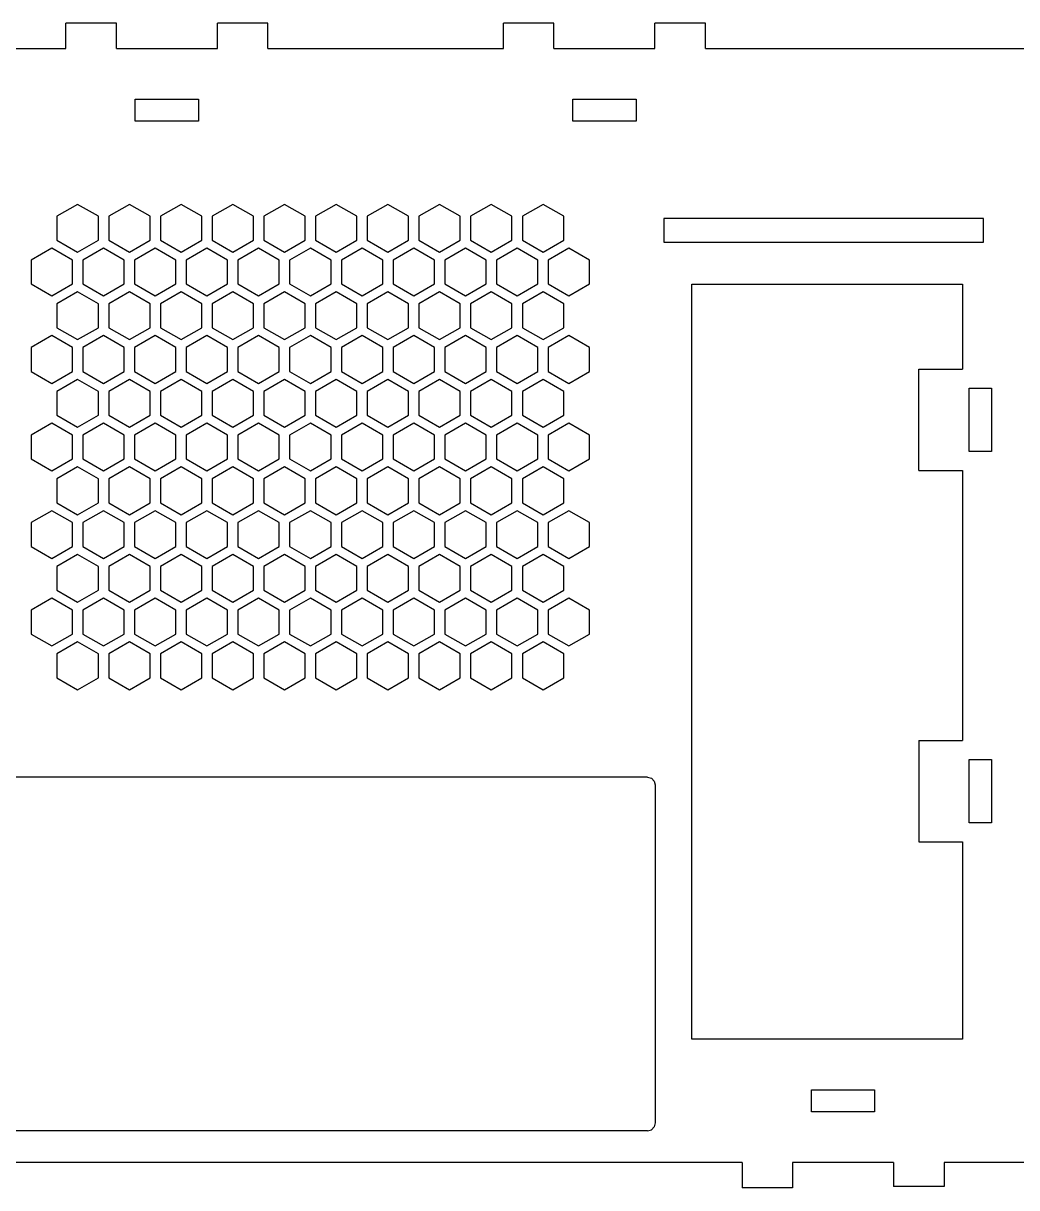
# Model space of a CAD drawing. Header units: inches. Extents: x 2 to 451, y 3 to 156.
# Drawn here: x 97 to 221.9, y 2.9 to 149.3 of the extents above; entities that cross this region are included whole.
import ezdxf

# ---------------------------------------------------------------- set-up
doc = ezdxf.new("R2010")
doc.units = ezdxf.units.IN
doc.header["$MEASUREMENT"] = 0

msp = doc.modelspace()

# ---------------------------------------------------------------- linework, layer by layer
for p, q in [((108.7, 149.27, 0), (102.35, 149.27, 0)), ((102.35, 146.1, 0), (102.35, 149.27, 0)), ((108.7, 146.1, 0), (108.7, 149.27, 0)), ((127.75, 149.27, 0), (121.4, 149.27, 0)), ((121.4, 146.1, 0), (121.4, 149.27, 0)), ((127.75, 146.1, 0), (127.75, 149.27, 0)), ((163.7, 149.27, 0), (157.35, 149.27, 0)), ((157.35, 146.1, 0), (157.35, 149.27, 0)), ((163.7, 146.1, 0), (163.7, 149.27, 0)), ((182.75, 149.27, 0), (176.4, 149.27, 0)), ((176.4, 146.1, 0), (176.4, 149.27, 0)), ((182.75, 146.1, 0), (182.75, 149.27, 0)), ((72.75, 146.1, 0), (102.35, 146.1, 0)), ((108.7, 146.1, 0), (121.4, 146.1, 0)), ((127.75, 146.1, 0), (157.35, 146.1, 0)), ((163.7, 146.1, 0), (176.4, 146.1, 0)), ((182.75, 146.1, 0), (225.05, 146.1, 0)), ((111.08, 139.75, 0), (119.02, 139.75, 0)), ((111.08, 136.97, 0), (111.08, 139.75, 0)), ((119.02, 139.75, 0), (119.02, 136.97, 0)), ((166.08, 139.75, 0), (174.02, 139.75, 0)), ((166.08, 136.97, 0), (166.08, 139.75, 0)), ((174.02, 139.75, 0), (174.02, 136.97, 0)), ((119.02, 136.97, 0), (111.08, 136.97, 0)), ((174.02, 136.97, 0), (166.08, 136.97, 0)), ((103.83, 126.51, 0), (101.23, 125.01, 0)), ((106.43, 125.01, 0), (103.83, 126.51, 0)), ((110.33, 126.51, 0), (107.73, 125.01, 0)), ((112.93, 125.01, 0), (110.33, 126.51, 0)), ((116.83, 126.51, 0), (114.23, 125.01, 0)), ((119.43, 125.01, 0), (116.83, 126.51, 0)), ((123.33, 126.51, 0), (120.73, 125.01, 0)), ((125.93, 125.01, 0), (123.33, 126.51, 0)), ((129.83, 126.51, 0), (127.23, 125.01, 0)), ((132.43, 125.01, 0), (129.83, 126.51, 0)), ((136.33, 126.51, 0), (133.73, 125.01, 0)), ((138.93, 125.01, 0), (136.33, 126.51, 0)), ((142.83, 126.51, 0), (140.23, 125.01, 0)), ((145.43, 125.01, 0), (142.83, 126.51, 0)), ((149.33, 126.51, 0), (146.73, 125.01, 0)), ((151.93, 125.01, 0), (149.33, 126.51, 0)), ((155.83, 126.51, 0), (153.23, 125.01, 0)), ((158.43, 125.01, 0), (155.83, 126.51, 0)), ((162.33, 126.51, 0), (159.73, 125.01, 0)), ((164.93, 125.01, 0), (162.33, 126.51, 0)), ((101.23, 125.01, 0), (101.23, 122.01, 0)), ((106.43, 122.01, 0), (106.43, 125.01, 0)), ((107.73, 125.01, 0), (107.73, 122.01, 0)), ((112.93, 122.01, 0), (112.93, 125.01, 0)), ((114.23, 125.01, 0), (114.23, 122.01, 0)), ((119.43, 122.01, 0), (119.43, 125.01, 0)), ((120.73, 125.01, 0), (120.73, 122.01, 0)), ((125.93, 122.01, 0), (125.93, 125.01, 0)), ((127.23, 125.01, 0), (127.23, 122.01, 0)), ((132.43, 122.01, 0), (132.43, 125.01, 0)), ((133.73, 125.01, 0), (133.73, 122.01, 0)), ((138.93, 122.01, 0), (138.93, 125.01, 0)), ((140.23, 125.01, 0), (140.23, 122.01, 0)), ((145.43, 122.01, 0), (145.43, 125.01, 0)), ((146.73, 125.01, 0), (146.73, 122.01, 0)), ((151.93, 122.01, 0), (151.93, 125.01, 0)), ((153.23, 125.01, 0), (153.23, 122.01, 0)), ((158.43, 122.01, 0), (158.43, 125.01, 0)), ((159.73, 125.01, 0), (159.73, 122.01, 0)), ((164.93, 122.01, 0), (164.93, 125.01, 0)), ((217.72, 124.75, 0), (177.51, 124.75, 0)), ((177.51, 124.75, 0), (177.51, 121.75, 0)), ((217.72, 121.75, 0), (217.72, 124.75, 0)), ((101.23, 122.01, 0), (103.83, 120.51, 0)), ((103.83, 120.51, 0), (106.43, 122.01, 0)), ((107.73, 122.01, 0), (110.33, 120.51, 0)), ((110.33, 120.51, 0), (112.93, 122.01, 0)), ((114.23, 122.01, 0), (116.83, 120.51, 0)), ((116.83, 120.51, 0), (119.43, 122.01, 0)), ((120.73, 122.01, 0), (123.33, 120.51, 0)), ((123.33, 120.51, 0), (125.93, 122.01, 0)), ((127.23, 122.01, 0), (129.83, 120.51, 0)), ((129.83, 120.51, 0), (132.43, 122.01, 0)), ((133.73, 122.01, 0), (136.33, 120.51, 0)), ((136.33, 120.51, 0), (138.93, 122.01, 0)), ((140.23, 122.01, 0), (142.83, 120.51, 0)), ((142.83, 120.51, 0), (145.43, 122.01, 0)), ((146.73, 122.01, 0), (149.33, 120.51, 0)), ((149.33, 120.51, 0), (151.93, 122.01, 0)), ((153.23, 122.01, 0), (155.83, 120.51, 0)), ((155.83, 120.51, 0), (158.43, 122.01, 0)), ((159.73, 122.01, 0), (162.33, 120.51, 0)), ((162.33, 120.51, 0), (164.93, 122.01, 0)), ((177.51, 121.75, 0), (217.72, 121.75, 0)), ((100.58, 121.01, 0), (97.98, 119.51, 0)), ((103.18, 119.51, 0), (100.58, 121.01, 0)), ((107.08, 121.01, 0), (104.48, 119.51, 0)), ((109.68, 119.51, 0), (107.08, 121.01, 0)), ((113.58, 121.01, 0), (110.98, 119.51, 0)), ((116.18, 119.51, 0), (113.58, 121.01, 0)), ((120.08, 121.01, 0), (117.48, 119.51, 0)), ((122.68, 119.51, 0), (120.08, 121.01, 0)), ((126.58, 121.01, 0), (123.98, 119.51, 0)), ((129.18, 119.51, 0), (126.58, 121.01, 0)), ((133.08, 121.01, 0), (130.48, 119.51, 0)), ((135.68, 119.51, 0), (133.08, 121.01, 0)), ((139.58, 121.01, 0), (136.98, 119.51, 0)), ((142.18, 119.51, 0), (139.58, 121.01, 0)), ((146.08, 121.01, 0), (143.48, 119.51, 0)), ((148.68, 119.51, 0), (146.08, 121.01, 0)), ((152.58, 121.01, 0), (149.98, 119.51, 0)), ((155.18, 119.51, 0), (152.58, 121.01, 0)), ((159.08, 121.01, 0), (156.48, 119.51, 0)), ((161.68, 119.51, 0), (159.08, 121.01, 0)), ((165.58, 121.01, 0), (162.98, 119.51, 0)), ((168.18, 119.51, 0), (165.58, 121.01, 0)), ((97.98, 119.51, 0), (97.98, 116.51, 0)), ((103.18, 116.51, 0), (103.18, 119.51, 0)), ((104.48, 119.51, 0), (104.48, 116.51, 0)), ((109.68, 116.51, 0), (109.68, 119.51, 0)), ((110.98, 119.51, 0), (110.98, 116.51, 0)), ((116.18, 116.51, 0), (116.18, 119.51, 0)), ((117.48, 119.51, 0), (117.48, 116.51, 0)), ((122.68, 116.51, 0), (122.68, 119.51, 0)), ((123.98, 119.51, 0), (123.98, 116.51, 0)), ((129.18, 116.51, 0), (129.18, 119.51, 0)), ((130.48, 119.51, 0), (130.48, 116.51, 0)), ((135.68, 116.51, 0), (135.68, 119.51, 0)), ((136.98, 119.51, 0), (136.98, 116.51, 0)), ((142.18, 116.51, 0), (142.18, 119.51, 0)), ((143.48, 119.51, 0), (143.48, 116.51, 0)), ((148.68, 116.51, 0), (148.68, 119.51, 0)), ((149.98, 119.51, 0), (149.98, 116.51, 0)), ((155.18, 116.51, 0), (155.18, 119.51, 0)), ((156.48, 119.51, 0), (156.48, 116.51, 0)), ((161.68, 116.51, 0), (161.68, 119.51, 0)), ((162.98, 119.51, 0), (162.98, 116.51, 0)), ((168.18, 116.51, 0), (168.18, 119.51, 0)), ((97.98, 116.51, 0), (100.58, 115.01, 0)), ((100.58, 115.01, 0), (103.18, 116.51, 0)), ((104.48, 116.51, 0), (107.08, 115.01, 0)), ((107.08, 115.01, 0), (109.68, 116.51, 0)), ((110.98, 116.51, 0), (113.58, 115.01, 0)), ((113.58, 115.01, 0), (116.18, 116.51, 0)), ((117.48, 116.51, 0), (120.08, 115.01, 0)), ((120.08, 115.01, 0), (122.68, 116.51, 0)), ((123.98, 116.51, 0), (126.58, 115.01, 0)), ((126.58, 115.01, 0), (129.18, 116.51, 0)), ((130.48, 116.51, 0), (133.08, 115.01, 0)), ((133.08, 115.01, 0), (135.68, 116.51, 0)), ((136.98, 116.51, 0), (139.58, 115.01, 0)), ((139.58, 115.01, 0), (142.18, 116.51, 0)), ((143.48, 116.51, 0), (146.08, 115.01, 0)), ((146.08, 115.01, 0), (148.68, 116.51, 0)), ((149.98, 116.51, 0), (152.58, 115.01, 0)), ((152.58, 115.01, 0), (155.18, 116.51, 0)), ((156.48, 116.51, 0), (159.08, 115.01, 0)), ((159.08, 115.01, 0), (161.68, 116.51, 0)), ((162.98, 116.51, 0), (165.58, 115.01, 0)), ((165.58, 115.01, 0), (168.18, 116.51, 0)), ((181.05, 21.61, 0), (181.05, 116.49, 0)), ((181.05, 116.49, 0), (215.05, 116.49, 0)), ((215.05, 116.49, 0), (215.05, 105.78, 0)), ((103.83, 115.51, 0), (101.23, 114.01, 0)), ((106.43, 114.01, 0), (103.83, 115.51, 0)), ((110.33, 115.51, 0), (107.73, 114.01, 0)), ((112.93, 114.01, 0), (110.33, 115.51, 0)), ((116.83, 115.51, 0), (114.23, 114.01, 0)), ((119.43, 114.01, 0), (116.83, 115.51, 0)), ((123.33, 115.51, 0), (120.73, 114.01, 0)), ((125.93, 114.01, 0), (123.33, 115.51, 0)), ((129.83, 115.51, 0), (127.23, 114.01, 0)), ((132.43, 114.01, 0), (129.83, 115.51, 0)), ((136.33, 115.51, 0), (133.73, 114.01, 0)), ((138.93, 114.01, 0), (136.33, 115.51, 0)), ((142.83, 115.51, 0), (140.23, 114.01, 0)), ((145.43, 114.01, 0), (142.83, 115.51, 0)), ((149.33, 115.51, 0), (146.73, 114.01, 0)), ((151.93, 114.01, 0), (149.33, 115.51, 0)), ((155.83, 115.51, 0), (153.23, 114.01, 0)), ((158.43, 114.01, 0), (155.83, 115.51, 0)), ((162.33, 115.51, 0), (159.73, 114.01, 0)), ((164.93, 114.01, 0), (162.33, 115.51, 0)), ((101.23, 114.01, 0), (101.23, 111.01, 0)), ((106.43, 111.01, 0), (106.43, 114.01, 0)), ((107.73, 114.01, 0), (107.73, 111.01, 0)), ((112.93, 111.01, 0), (112.93, 114.01, 0)), ((114.23, 114.01, 0), (114.23, 111.01, 0)), ((119.43, 111.01, 0), (119.43, 114.01, 0)), ((120.73, 114.01, 0), (120.73, 111.01, 0)), ((125.93, 111.01, 0), (125.93, 114.01, 0)), ((127.23, 114.01, 0), (127.23, 111.01, 0)), ((132.43, 111.01, 0), (132.43, 114.01, 0)), ((133.73, 114.01, 0), (133.73, 111.01, 0)), ((138.93, 111.01, 0), (138.93, 114.01, 0)), ((140.23, 114.01, 0), (140.23, 111.01, 0)), ((145.43, 111.01, 0), (145.43, 114.01, 0)), ((146.73, 114.01, 0), (146.73, 111.01, 0)), ((151.93, 111.01, 0), (151.93, 114.01, 0)), ((153.23, 114.01, 0), (153.23, 111.01, 0)), ((158.43, 111.01, 0), (158.43, 114.01, 0)), ((159.73, 114.01, 0), (159.73, 111.01, 0)), ((164.93, 111.01, 0), (164.93, 114.01, 0)), ((100.58, 110.01, 0), (97.98, 108.51, 0)), ((103.18, 108.51, 0), (100.58, 110.01, 0)), ((101.23, 111.01, 0), (103.83, 109.51, 0)), ((103.83, 109.51, 0), (106.43, 111.01, 0)), ((107.08, 110.01, 0), (104.48, 108.51, 0)), ((109.68, 108.51, 0), (107.08, 110.01, 0)), ((107.73, 111.01, 0), (110.33, 109.51, 0)), ((110.33, 109.51, 0), (112.93, 111.01, 0)), ((113.58, 110.01, 0), (110.98, 108.51, 0)), ((116.18, 108.51, 0), (113.58, 110.01, 0)), ((114.23, 111.01, 0), (116.83, 109.51, 0)), ((116.83, 109.51, 0), (119.43, 111.01, 0)), ((120.08, 110.01, 0), (117.48, 108.51, 0)), ((122.68, 108.51, 0), (120.08, 110.01, 0)), ((120.73, 111.01, 0), (123.33, 109.51, 0)), ((123.33, 109.51, 0), (125.93, 111.01, 0)), ((126.58, 110.01, 0), (123.98, 108.51, 0)), ((129.18, 108.51, 0), (126.58, 110.01, 0)), ((127.23, 111.01, 0), (129.83, 109.51, 0)), ((129.83, 109.51, 0), (132.43, 111.01, 0)), ((133.08, 110.01, 0), (130.48, 108.51, 0)), ((135.68, 108.51, 0), (133.08, 110.01, 0)), ((133.73, 111.01, 0), (136.33, 109.51, 0)), ((136.33, 109.51, 0), (138.93, 111.01, 0)), ((139.58, 110.01, 0), (136.98, 108.51, 0)), ((142.18, 108.51, 0), (139.58, 110.01, 0)), ((140.23, 111.01, 0), (142.83, 109.51, 0)), ((142.83, 109.51, 0), (145.43, 111.01, 0)), ((146.08, 110.01, 0), (143.48, 108.51, 0)), ((148.68, 108.51, 0), (146.08, 110.01, 0)), ((146.73, 111.01, 0), (149.33, 109.51, 0)), ((149.33, 109.51, 0), (151.93, 111.01, 0)), ((152.58, 110.01, 0), (149.98, 108.51, 0)), ((155.18, 108.51, 0), (152.58, 110.01, 0)), ((153.23, 111.01, 0), (155.83, 109.51, 0)), ((155.83, 109.51, 0), (158.43, 111.01, 0)), ((159.08, 110.01, 0), (156.48, 108.51, 0)), ((161.68, 108.51, 0), (159.08, 110.01, 0)), ((159.73, 111.01, 0), (162.33, 109.51, 0)), ((162.33, 109.51, 0), (164.93, 111.01, 0)), ((165.58, 110.01, 0), (162.98, 108.51, 0)), ((168.18, 108.51, 0), (165.58, 110.01, 0)), ((97.98, 108.51, 0), (97.98, 105.51, 0)), ((103.18, 105.51, 0), (103.18, 108.51, 0)), ((104.48, 108.51, 0), (104.48, 105.51, 0)), ((109.68, 105.51, 0), (109.68, 108.51, 0)), ((110.98, 108.51, 0), (110.98, 105.51, 0)), ((116.18, 105.51, 0), (116.18, 108.51, 0)), ((117.48, 108.51, 0), (117.48, 105.51, 0)), ((122.68, 105.51, 0), (122.68, 108.51, 0)), ((123.98, 108.51, 0), (123.98, 105.51, 0)), ((129.18, 105.51, 0), (129.18, 108.51, 0)), ((130.48, 108.51, 0), (130.48, 105.51, 0)), ((135.68, 105.51, 0), (135.68, 108.51, 0)), ((136.98, 108.51, 0), (136.98, 105.51, 0)), ((142.18, 105.51, 0), (142.18, 108.51, 0)), ((143.48, 108.51, 0), (143.48, 105.51, 0)), ((148.68, 105.51, 0), (148.68, 108.51, 0)), ((149.98, 108.51, 0), (149.98, 105.51, 0)), ((155.18, 105.51, 0), (155.18, 108.51, 0)), ((156.48, 108.51, 0), (156.48, 105.51, 0)), ((161.68, 105.51, 0), (161.68, 108.51, 0)), ((162.98, 108.51, 0), (162.98, 105.51, 0)), ((168.18, 105.51, 0), (168.18, 108.51, 0)), ((97.98, 105.51, 0), (100.58, 104.01, 0)), ((100.58, 104.01, 0), (103.18, 105.51, 0)), ((104.48, 105.51, 0), (107.08, 104.01, 0)), ((107.08, 104.01, 0), (109.68, 105.51, 0)), ((110.98, 105.51, 0), (113.58, 104.01, 0)), ((113.58, 104.01, 0), (116.18, 105.51, 0)), ((117.48, 105.51, 0), (120.08, 104.01, 0)), ((120.08, 104.01, 0), (122.68, 105.51, 0)), ((123.98, 105.51, 0), (126.58, 104.01, 0)), ((126.58, 104.01, 0), (129.18, 105.51, 0)), ((130.48, 105.51, 0), (133.08, 104.01, 0)), ((133.08, 104.01, 0), (135.68, 105.51, 0)), ((136.98, 105.51, 0), (139.58, 104.01, 0)), ((139.58, 104.01, 0), (142.18, 105.51, 0)), ((143.48, 105.51, 0), (146.08, 104.01, 0)), ((146.08, 104.01, 0), (148.68, 105.51, 0)), ((149.98, 105.51, 0), (152.58, 104.01, 0)), ((152.58, 104.01, 0), (155.18, 105.51, 0)), ((156.48, 105.51, 0), (159.08, 104.01, 0)), ((159.08, 104.01, 0), (161.68, 105.51, 0)), ((162.98, 105.51, 0), (165.58, 104.01, 0)), ((165.58, 104.01, 0), (168.18, 105.51, 0)), ((209.57, 105.78, 0), (215.05, 105.78, 0)), ((209.57, 93.08, 0), (209.57, 105.78, 0)), ((103.83, 104.51, 0), (101.23, 103.01, 0)), ((106.43, 103.01, 0), (103.83, 104.51, 0)), ((110.33, 104.51, 0), (107.73, 103.01, 0)), ((112.93, 103.01, 0), (110.33, 104.51, 0)), ((116.83, 104.51, 0), (114.23, 103.01, 0)), ((119.43, 103.01, 0), (116.83, 104.51, 0)), ((123.33, 104.51, 0), (120.73, 103.01, 0)), ((125.93, 103.01, 0), (123.33, 104.51, 0)), ((129.83, 104.51, 0), (127.23, 103.01, 0)), ((132.43, 103.01, 0), (129.83, 104.51, 0)), ((136.33, 104.51, 0), (133.73, 103.01, 0)), ((138.93, 103.01, 0), (136.33, 104.51, 0)), ((142.83, 104.51, 0), (140.23, 103.01, 0)), ((145.43, 103.01, 0), (142.83, 104.51, 0)), ((149.33, 104.51, 0), (146.73, 103.01, 0)), ((151.93, 103.01, 0), (149.33, 104.51, 0)), ((155.83, 104.51, 0), (153.23, 103.01, 0)), ((158.43, 103.01, 0), (155.83, 104.51, 0)), ((162.33, 104.51, 0), (159.73, 103.01, 0)), ((164.93, 103.01, 0), (162.33, 104.51, 0)), ((101.23, 103.01, 0), (101.23, 100.01, 0)), ((106.43, 100.01, 0), (106.43, 103.01, 0)), ((107.73, 103.01, 0), (107.73, 100.01, 0)), ((112.93, 100.01, 0), (112.93, 103.01, 0)), ((114.23, 103.01, 0), (114.23, 100.01, 0)), ((119.43, 100.01, 0), (119.43, 103.01, 0)), ((120.73, 103.01, 0), (120.73, 100.01, 0)), ((125.93, 100.01, 0), (125.93, 103.01, 0)), ((127.23, 103.01, 0), (127.23, 100.01, 0)), ((132.43, 100.01, 0), (132.43, 103.01, 0)), ((133.73, 103.01, 0), (133.73, 100.01, 0)), ((138.93, 100.01, 0), (138.93, 103.01, 0)), ((140.23, 103.01, 0), (140.23, 100.01, 0)), ((145.43, 100.01, 0), (145.43, 103.01, 0)), ((146.73, 103.01, 0), (146.73, 100.01, 0)), ((151.93, 100.01, 0), (151.93, 103.01, 0)), ((153.23, 103.01, 0), (153.23, 100.01, 0)), ((158.43, 100.01, 0), (158.43, 103.01, 0)), ((159.73, 103.01, 0), (159.73, 100.01, 0)), ((164.93, 100.01, 0), (164.93, 103.01, 0)), ((215.92, 95.46, 0), (215.92, 103.4, 0)), ((215.92, 103.4, 0), (218.7, 103.4, 0)), ((218.7, 103.4, 0), (218.7, 95.46, 0)), ((101.23, 100.01, 0), (103.83, 98.51, 0)), ((103.83, 98.51, 0), (106.43, 100.01, 0)), ((107.73, 100.01, 0), (110.33, 98.51, 0)), ((110.33, 98.51, 0), (112.93, 100.01, 0)), ((114.23, 100.01, 0), (116.83, 98.51, 0)), ((116.83, 98.51, 0), (119.43, 100.01, 0)), ((120.73, 100.01, 0), (123.33, 98.51, 0)), ((123.33, 98.51, 0), (125.93, 100.01, 0)), ((127.23, 100.01, 0), (129.83, 98.51, 0)), ((129.83, 98.51, 0), (132.43, 100.01, 0)), ((133.73, 100.01, 0), (136.33, 98.51, 0)), ((136.33, 98.51, 0), (138.93, 100.01, 0)), ((140.23, 100.01, 0), (142.83, 98.51, 0)), ((142.83, 98.51, 0), (145.43, 100.01, 0)), ((146.73, 100.01, 0), (149.33, 98.51, 0)), ((149.33, 98.51, 0), (151.93, 100.01, 0)), ((153.23, 100.01, 0), (155.83, 98.51, 0)), ((155.83, 98.51, 0), (158.43, 100.01, 0)), ((159.73, 100.01, 0), (162.33, 98.51, 0)), ((162.33, 98.51, 0), (164.93, 100.01, 0)), ((100.58, 99.01, 0), (97.98, 97.51, 0)), ((103.18, 97.51, 0), (100.58, 99.01, 0)), ((107.08, 99.01, 0), (104.48, 97.51, 0)), ((109.68, 97.51, 0), (107.08, 99.01, 0)), ((113.58, 99.01, 0), (110.98, 97.51, 0)), ((116.18, 97.51, 0), (113.58, 99.01, 0)), ((120.08, 99.01, 0), (117.48, 97.51, 0)), ((122.68, 97.51, 0), (120.08, 99.01, 0)), ((126.58, 99.01, 0), (123.98, 97.51, 0)), ((129.18, 97.51, 0), (126.58, 99.01, 0)), ((133.08, 99.01, 0), (130.48, 97.51, 0)), ((135.68, 97.51, 0), (133.08, 99.01, 0)), ((139.58, 99.01, 0), (136.98, 97.51, 0)), ((142.18, 97.51, 0), (139.58, 99.01, 0)), ((146.08, 99.01, 0), (143.48, 97.51, 0)), ((148.68, 97.51, 0), (146.08, 99.01, 0)), ((152.58, 99.01, 0), (149.98, 97.51, 0)), ((155.18, 97.51, 0), (152.58, 99.01, 0)), ((159.08, 99.01, 0), (156.48, 97.51, 0)), ((161.68, 97.51, 0), (159.08, 99.01, 0)), ((165.58, 99.01, 0), (162.98, 97.51, 0)), ((168.18, 97.51, 0), (165.58, 99.01, 0)), ((97.98, 97.51, 0), (97.98, 94.51, 0)), ((103.18, 94.51, 0), (103.18, 97.51, 0)), ((104.48, 97.51, 0), (104.48, 94.51, 0)), ((109.68, 94.51, 0), (109.68, 97.51, 0)), ((110.98, 97.51, 0), (110.98, 94.51, 0)), ((116.18, 94.51, 0), (116.18, 97.51, 0)), ((117.48, 97.51, 0), (117.48, 94.51, 0)), ((122.68, 94.51, 0), (122.68, 97.51, 0)), ((123.98, 97.51, 0), (123.98, 94.51, 0)), ((129.18, 94.51, 0), (129.18, 97.51, 0)), ((130.48, 97.51, 0), (130.48, 94.51, 0)), ((135.68, 94.51, 0), (135.68, 97.51, 0)), ((136.98, 97.51, 0), (136.98, 94.51, 0)), ((142.18, 94.51, 0), (142.18, 97.51, 0)), ((143.48, 97.51, 0), (143.48, 94.51, 0)), ((148.68, 94.51, 0), (148.68, 97.51, 0)), ((149.98, 97.51, 0), (149.98, 94.51, 0)), ((155.18, 94.51, 0), (155.18, 97.51, 0)), ((156.48, 97.51, 0), (156.48, 94.51, 0)), ((161.68, 94.51, 0), (161.68, 97.51, 0)), ((162.98, 97.51, 0), (162.98, 94.51, 0)), ((168.18, 94.51, 0), (168.18, 97.51, 0)), ((218.7, 95.46, 0), (215.92, 95.46, 0)), ((97.98, 94.51, 0), (100.58, 93.01, 0)), ((100.58, 93.01, 0), (103.18, 94.51, 0)), ((104.48, 94.51, 0), (107.08, 93.01, 0)), ((107.08, 93.01, 0), (109.68, 94.51, 0)), ((110.98, 94.51, 0), (113.58, 93.01, 0)), ((113.58, 93.01, 0), (116.18, 94.51, 0)), ((117.48, 94.51, 0), (120.08, 93.01, 0)), ((120.08, 93.01, 0), (122.68, 94.51, 0)), ((123.98, 94.51, 0), (126.58, 93.01, 0)), ((126.58, 93.01, 0), (129.18, 94.51, 0)), ((130.48, 94.51, 0), (133.08, 93.01, 0)), ((133.08, 93.01, 0), (135.68, 94.51, 0)), ((136.98, 94.51, 0), (139.58, 93.01, 0)), ((139.58, 93.01, 0), (142.18, 94.51, 0)), ((143.48, 94.51, 0), (146.08, 93.01, 0)), ((146.08, 93.01, 0), (148.68, 94.51, 0)), ((149.98, 94.51, 0), (152.58, 93.01, 0)), ((152.58, 93.01, 0), (155.18, 94.51, 0)), ((156.48, 94.51, 0), (159.08, 93.01, 0)), ((159.08, 93.01, 0), (161.68, 94.51, 0)), ((162.98, 94.51, 0), (165.58, 93.01, 0)), ((165.58, 93.01, 0), (168.18, 94.51, 0)), ((103.83, 93.51, 0), (101.23, 92.01, 0)), ((106.43, 92.01, 0), (103.83, 93.51, 0)), ((110.33, 93.51, 0), (107.73, 92.01, 0)), ((112.93, 92.01, 0), (110.33, 93.51, 0)), ((116.83, 93.51, 0), (114.23, 92.01, 0)), ((119.43, 92.01, 0), (116.83, 93.51, 0)), ((123.33, 93.51, 0), (120.73, 92.01, 0)), ((125.93, 92.01, 0), (123.33, 93.51, 0)), ((129.83, 93.51, 0), (127.23, 92.01, 0)), ((132.43, 92.01, 0), (129.83, 93.51, 0)), ((136.33, 93.51, 0), (133.73, 92.01, 0)), ((138.93, 92.01, 0), (136.33, 93.51, 0)), ((142.83, 93.51, 0), (140.23, 92.01, 0)), ((145.43, 92.01, 0), (142.83, 93.51, 0)), ((149.33, 93.51, 0), (146.73, 92.01, 0)), ((151.93, 92.01, 0), (149.33, 93.51, 0)), ((155.83, 93.51, 0), (153.23, 92.01, 0)), ((158.43, 92.01, 0), (155.83, 93.51, 0)), ((162.33, 93.51, 0), (159.73, 92.01, 0)), ((164.93, 92.01, 0), (162.33, 93.51, 0)), ((209.57, 93.08, 0), (215.05, 93.08, 0)), ((215.05, 93.08, 0), (215.05, 59.11, 0)), ((101.23, 92.01, 0), (101.23, 89.01, 0)), ((106.43, 89.01, 0), (106.43, 92.01, 0)), ((107.73, 92.01, 0), (107.73, 89.01, 0)), ((112.93, 89.01, 0), (112.93, 92.01, 0)), ((114.23, 92.01, 0), (114.23, 89.01, 0)), ((119.43, 89.01, 0), (119.43, 92.01, 0)), ((120.73, 92.01, 0), (120.73, 89.01, 0)), ((125.93, 89.01, 0), (125.93, 92.01, 0)), ((127.23, 92.01, 0), (127.23, 89.01, 0)), ((132.43, 89.01, 0), (132.43, 92.01, 0)), ((133.73, 92.01, 0), (133.73, 89.01, 0)), ((138.93, 89.01, 0), (138.93, 92.01, 0)), ((140.23, 92.01, 0), (140.23, 89.01, 0)), ((145.43, 89.01, 0), (145.43, 92.01, 0)), ((146.73, 92.01, 0), (146.73, 89.01, 0)), ((151.93, 89.01, 0), (151.93, 92.01, 0)), ((153.23, 92.01, 0), (153.23, 89.01, 0)), ((158.43, 89.01, 0), (158.43, 92.01, 0)), ((159.73, 92.01, 0), (159.73, 89.01, 0)), ((164.93, 89.01, 0), (164.93, 92.01, 0)), ((100.58, 88.01, 0), (97.98, 86.51, 0)), ((103.18, 86.51, 0), (100.58, 88.01, 0)), ((101.23, 89.01, 0), (103.83, 87.51, 0)), ((103.83, 87.51, 0), (106.43, 89.01, 0)), ((107.08, 88.01, 0), (104.48, 86.51, 0)), ((109.68, 86.51, 0), (107.08, 88.01, 0)), ((107.73, 89.01, 0), (110.33, 87.51, 0)), ((110.33, 87.51, 0), (112.93, 89.01, 0)), ((113.58, 88.01, 0), (110.98, 86.51, 0)), ((116.18, 86.51, 0), (113.58, 88.01, 0)), ((114.23, 89.01, 0), (116.83, 87.51, 0)), ((116.83, 87.51, 0), (119.43, 89.01, 0)), ((120.08, 88.01, 0), (117.48, 86.51, 0)), ((122.68, 86.51, 0), (120.08, 88.01, 0)), ((120.73, 89.01, 0), (123.33, 87.51, 0)), ((123.33, 87.51, 0), (125.93, 89.01, 0)), ((126.58, 88.01, 0), (123.98, 86.51, 0)), ((129.18, 86.51, 0), (126.58, 88.01, 0)), ((127.23, 89.01, 0), (129.83, 87.51, 0)), ((129.83, 87.51, 0), (132.43, 89.01, 0)), ((133.08, 88.01, 0), (130.48, 86.51, 0)), ((135.68, 86.51, 0), (133.08, 88.01, 0)), ((133.73, 89.01, 0), (136.33, 87.51, 0)), ((136.33, 87.51, 0), (138.93, 89.01, 0)), ((139.58, 88.01, 0), (136.98, 86.51, 0)), ((142.18, 86.51, 0), (139.58, 88.01, 0)), ((140.23, 89.01, 0), (142.83, 87.51, 0)), ((142.83, 87.51, 0), (145.43, 89.01, 0)), ((146.08, 88.01, 0), (143.48, 86.51, 0)), ((148.68, 86.51, 0), (146.08, 88.01, 0)), ((146.73, 89.01, 0), (149.33, 87.51, 0)), ((149.33, 87.51, 0), (151.93, 89.01, 0)), ((152.58, 88.01, 0), (149.98, 86.51, 0)), ((155.18, 86.51, 0), (152.58, 88.01, 0)), ((153.23, 89.01, 0), (155.83, 87.51, 0)), ((155.83, 87.51, 0), (158.43, 89.01, 0)), ((159.08, 88.01, 0), (156.48, 86.51, 0)), ((161.68, 86.51, 0), (159.08, 88.01, 0)), ((159.73, 89.01, 0), (162.33, 87.51, 0)), ((162.33, 87.51, 0), (164.93, 89.01, 0)), ((165.58, 88.01, 0), (162.98, 86.51, 0)), ((168.18, 86.51, 0), (165.58, 88.01, 0)), ((97.98, 86.51, 0), (97.98, 83.51, 0)), ((103.18, 83.51, 0), (103.18, 86.51, 0)), ((104.48, 86.51, 0), (104.48, 83.51, 0)), ((109.68, 83.51, 0), (109.68, 86.51, 0)), ((110.98, 86.51, 0), (110.98, 83.51, 0)), ((116.18, 83.51, 0), (116.18, 86.51, 0)), ((117.48, 86.51, 0), (117.48, 83.51, 0)), ((122.68, 83.51, 0), (122.68, 86.51, 0)), ((123.98, 86.51, 0), (123.98, 83.51, 0)), ((129.18, 83.51, 0), (129.18, 86.51, 0)), ((130.48, 86.51, 0), (130.48, 83.51, 0)), ((135.68, 83.51, 0), (135.68, 86.51, 0)), ((136.98, 86.51, 0), (136.98, 83.51, 0)), ((142.18, 83.51, 0), (142.18, 86.51, 0)), ((143.48, 86.51, 0), (143.48, 83.51, 0)), ((148.68, 83.51, 0), (148.68, 86.51, 0)), ((149.98, 86.51, 0), (149.98, 83.51, 0)), ((155.18, 83.51, 0), (155.18, 86.51, 0)), ((156.48, 86.51, 0), (156.48, 83.51, 0)), ((161.68, 83.51, 0), (161.68, 86.51, 0)), ((162.98, 86.51, 0), (162.98, 83.51, 0)), ((168.18, 83.51, 0), (168.18, 86.51, 0)), ((97.98, 83.51, 0), (100.58, 82.01, 0)), ((100.58, 82.01, 0), (103.18, 83.51, 0)), ((104.48, 83.51, 0), (107.08, 82.01, 0)), ((107.08, 82.01, 0), (109.68, 83.51, 0)), ((110.98, 83.51, 0), (113.58, 82.01, 0)), ((113.58, 82.01, 0), (116.18, 83.51, 0)), ((117.48, 83.51, 0), (120.08, 82.01, 0)), ((120.08, 82.01, 0), (122.68, 83.51, 0)), ((123.98, 83.51, 0), (126.58, 82.01, 0)), ((126.58, 82.01, 0), (129.18, 83.51, 0)), ((130.48, 83.51, 0), (133.08, 82.01, 0)), ((133.08, 82.01, 0), (135.68, 83.51, 0)), ((136.98, 83.51, 0), (139.58, 82.01, 0)), ((139.58, 82.01, 0), (142.18, 83.51, 0)), ((143.48, 83.51, 0), (146.08, 82.01, 0)), ((146.08, 82.01, 0), (148.68, 83.51, 0)), ((149.98, 83.51, 0), (152.58, 82.01, 0)), ((152.58, 82.01, 0), (155.18, 83.51, 0)), ((156.48, 83.51, 0), (159.08, 82.01, 0)), ((159.08, 82.01, 0), (161.68, 83.51, 0)), ((162.98, 83.51, 0), (165.58, 82.01, 0)), ((165.58, 82.01, 0), (168.18, 83.51, 0)), ((103.83, 82.51, 0), (101.23, 81.01, 0)), ((106.43, 81.01, 0), (103.83, 82.51, 0)), ((110.33, 82.51, 0), (107.73, 81.01, 0)), ((112.93, 81.01, 0), (110.33, 82.51, 0)), ((116.83, 82.51, 0), (114.23, 81.01, 0)), ((119.43, 81.01, 0), (116.83, 82.51, 0)), ((123.33, 82.51, 0), (120.73, 81.01, 0)), ((125.93, 81.01, 0), (123.33, 82.51, 0)), ((129.83, 82.51, 0), (127.23, 81.01, 0)), ((132.43, 81.01, 0), (129.83, 82.51, 0)), ((136.33, 82.51, 0), (133.73, 81.01, 0)), ((138.93, 81.01, 0), (136.33, 82.51, 0)), ((142.83, 82.51, 0), (140.23, 81.01, 0)), ((145.43, 81.01, 0), (142.83, 82.51, 0)), ((149.33, 82.51, 0), (146.73, 81.01, 0)), ((151.93, 81.01, 0), (149.33, 82.51, 0)), ((155.83, 82.51, 0), (153.23, 81.01, 0)), ((158.43, 81.01, 0), (155.83, 82.51, 0)), ((162.33, 82.51, 0), (159.73, 81.01, 0)), ((164.93, 81.01, 0), (162.33, 82.51, 0)), ((101.23, 81.01, 0), (101.23, 78.01, 0)), ((106.43, 78.01, 0), (106.43, 81.01, 0)), ((107.73, 81.01, 0), (107.73, 78.01, 0)), ((112.93, 78.01, 0), (112.93, 81.01, 0)), ((114.23, 81.01, 0), (114.23, 78.01, 0)), ((119.43, 78.01, 0), (119.43, 81.01, 0)), ((120.73, 81.01, 0), (120.73, 78.01, 0)), ((125.93, 78.01, 0), (125.93, 81.01, 0)), ((127.23, 81.01, 0), (127.23, 78.01, 0)), ((132.43, 78.01, 0), (132.43, 81.01, 0)), ((133.73, 81.01, 0), (133.73, 78.01, 0)), ((138.93, 78.01, 0), (138.93, 81.01, 0)), ((140.23, 81.01, 0), (140.23, 78.01, 0)), ((145.43, 78.01, 0), (145.43, 81.01, 0)), ((146.73, 81.01, 0), (146.73, 78.01, 0)), ((151.93, 78.01, 0), (151.93, 81.01, 0)), ((153.23, 81.01, 0), (153.23, 78.01, 0)), ((158.43, 78.01, 0), (158.43, 81.01, 0)), ((159.73, 81.01, 0), (159.73, 78.01, 0)), ((164.93, 78.01, 0), (164.93, 81.01, 0)), ((101.23, 78.01, 0), (103.83, 76.51, 0)), ((103.83, 76.51, 0), (106.43, 78.01, 0)), ((107.73, 78.01, 0), (110.33, 76.51, 0)), ((110.33, 76.51, 0), (112.93, 78.01, 0)), ((114.23, 78.01, 0), (116.83, 76.51, 0)), ((116.83, 76.51, 0), (119.43, 78.01, 0)), ((120.73, 78.01, 0), (123.33, 76.51, 0)), ((123.33, 76.51, 0), (125.93, 78.01, 0)), ((127.23, 78.01, 0), (129.83, 76.51, 0)), ((129.83, 76.51, 0), (132.43, 78.01, 0)), ((133.73, 78.01, 0), (136.33, 76.51, 0)), ((136.33, 76.51, 0), (138.93, 78.01, 0)), ((140.23, 78.01, 0), (142.83, 76.51, 0)), ((142.83, 76.51, 0), (145.43, 78.01, 0)), ((146.73, 78.01, 0), (149.33, 76.51, 0)), ((149.33, 76.51, 0), (151.93, 78.01, 0)), ((153.23, 78.01, 0), (155.83, 76.51, 0)), ((155.83, 76.51, 0), (158.43, 78.01, 0)), ((159.73, 78.01, 0), (162.33, 76.51, 0)), ((162.33, 76.51, 0), (164.93, 78.01, 0)), ((100.58, 77.01, 0), (97.98, 75.51, 0)), ((103.18, 75.51, 0), (100.58, 77.01, 0)), ((107.08, 77.01, 0), (104.48, 75.51, 0)), ((109.68, 75.51, 0), (107.08, 77.01, 0)), ((113.58, 77.01, 0), (110.98, 75.51, 0)), ((116.18, 75.51, 0), (113.58, 77.01, 0)), ((120.08, 77.01, 0), (117.48, 75.51, 0)), ((122.68, 75.51, 0), (120.08, 77.01, 0)), ((126.58, 77.01, 0), (123.98, 75.51, 0)), ((129.18, 75.51, 0), (126.58, 77.01, 0)), ((133.08, 77.01, 0), (130.48, 75.51, 0)), ((135.68, 75.51, 0), (133.08, 77.01, 0)), ((139.58, 77.01, 0), (136.98, 75.51, 0)), ((142.18, 75.51, 0), (139.58, 77.01, 0)), ((146.08, 77.01, 0), (143.48, 75.51, 0)), ((148.68, 75.51, 0), (146.08, 77.01, 0)), ((152.58, 77.01, 0), (149.98, 75.51, 0)), ((155.18, 75.51, 0), (152.58, 77.01, 0)), ((159.08, 77.01, 0), (156.48, 75.51, 0)), ((161.68, 75.51, 0), (159.08, 77.01, 0)), ((165.58, 77.01, 0), (162.98, 75.51, 0)), ((168.18, 75.51, 0), (165.58, 77.01, 0)), ((97.98, 75.51, 0), (97.98, 72.51, 0)), ((103.18, 72.51, 0), (103.18, 75.51, 0)), ((104.48, 75.51, 0), (104.48, 72.51, 0)), ((109.68, 72.51, 0), (109.68, 75.51, 0)), ((110.98, 75.51, 0), (110.98, 72.51, 0)), ((116.18, 72.51, 0), (116.18, 75.51, 0)), ((117.48, 75.51, 0), (117.48, 72.51, 0)), ((122.68, 72.51, 0), (122.68, 75.51, 0)), ((123.98, 75.51, 0), (123.98, 72.51, 0)), ((129.18, 72.51, 0), (129.18, 75.51, 0)), ((130.48, 75.51, 0), (130.48, 72.51, 0)), ((135.68, 72.51, 0), (135.68, 75.51, 0)), ((136.98, 75.51, 0), (136.98, 72.51, 0)), ((142.18, 72.51, 0), (142.18, 75.51, 0)), ((143.48, 75.51, 0), (143.48, 72.51, 0)), ((148.68, 72.51, 0), (148.68, 75.51, 0)), ((149.98, 75.51, 0), (149.98, 72.51, 0)), ((155.18, 72.51, 0), (155.18, 75.51, 0)), ((156.48, 75.51, 0), (156.48, 72.51, 0)), ((161.68, 72.51, 0), (161.68, 75.51, 0)), ((162.98, 75.51, 0), (162.98, 72.51, 0)), ((168.18, 72.51, 0), (168.18, 75.51, 0)), ((97.98, 72.51, 0), (100.58, 71.01, 0)), ((100.58, 71.01, 0), (103.18, 72.51, 0)), ((104.48, 72.51, 0), (107.08, 71.01, 0)), ((107.08, 71.01, 0), (109.68, 72.51, 0)), ((110.98, 72.51, 0), (113.58, 71.01, 0)), ((113.58, 71.01, 0), (116.18, 72.51, 0)), ((117.48, 72.51, 0), (120.08, 71.01, 0)), ((120.08, 71.01, 0), (122.68, 72.51, 0)), ((123.98, 72.51, 0), (126.58, 71.01, 0)), ((126.58, 71.01, 0), (129.18, 72.51, 0)), ((130.48, 72.51, 0), (133.08, 71.01, 0)), ((133.08, 71.01, 0), (135.68, 72.51, 0)), ((136.98, 72.51, 0), (139.58, 71.01, 0)), ((139.58, 71.01, 0), (142.18, 72.51, 0)), ((143.48, 72.51, 0), (146.08, 71.01, 0)), ((146.08, 71.01, 0), (148.68, 72.51, 0)), ((149.98, 72.51, 0), (152.58, 71.01, 0)), ((152.58, 71.01, 0), (155.18, 72.51, 0)), ((156.48, 72.51, 0), (159.08, 71.01, 0)), ((159.08, 71.01, 0), (161.68, 72.51, 0)), ((162.98, 72.51, 0), (165.58, 71.01, 0)), ((165.58, 71.01, 0), (168.18, 72.51, 0)), ((103.83, 71.51, 0), (101.23, 70.01, 0)), ((106.43, 70.01, 0), (103.83, 71.51, 0)), ((110.33, 71.51, 0), (107.73, 70.01, 0)), ((112.93, 70.01, 0), (110.33, 71.51, 0)), ((116.83, 71.51, 0), (114.23, 70.01, 0)), ((119.43, 70.01, 0), (116.83, 71.51, 0)), ((123.33, 71.51, 0), (120.73, 70.01, 0)), ((125.93, 70.01, 0), (123.33, 71.51, 0)), ((129.83, 71.51, 0), (127.23, 70.01, 0)), ((132.43, 70.01, 0), (129.83, 71.51, 0)), ((136.33, 71.51, 0), (133.73, 70.01, 0)), ((138.93, 70.01, 0), (136.33, 71.51, 0)), ((142.83, 71.51, 0), (140.23, 70.01, 0)), ((145.43, 70.01, 0), (142.83, 71.51, 0)), ((149.33, 71.51, 0), (146.73, 70.01, 0)), ((151.93, 70.01, 0), (149.33, 71.51, 0)), ((155.83, 71.51, 0), (153.23, 70.01, 0)), ((158.43, 70.01, 0), (155.83, 71.51, 0)), ((162.33, 71.51, 0), (159.73, 70.01, 0)), ((164.93, 70.01, 0), (162.33, 71.51, 0)), ((101.23, 70.01, 0), (101.23, 67.01, 0)), ((106.43, 67.01, 0), (106.43, 70.01, 0)), ((107.73, 70.01, 0), (107.73, 67.01, 0)), ((112.93, 67.01, 0), (112.93, 70.01, 0)), ((114.23, 70.01, 0), (114.23, 67.01, 0)), ((119.43, 67.01, 0), (119.43, 70.01, 0)), ((120.73, 70.01, 0), (120.73, 67.01, 0)), ((125.93, 67.01, 0), (125.93, 70.01, 0)), ((127.23, 70.01, 0), (127.23, 67.01, 0)), ((132.43, 67.01, 0), (132.43, 70.01, 0)), ((133.73, 70.01, 0), (133.73, 67.01, 0)), ((138.93, 67.01, 0), (138.93, 70.01, 0)), ((140.23, 70.01, 0), (140.23, 67.01, 0)), ((145.43, 67.01, 0), (145.43, 70.01, 0)), ((146.73, 70.01, 0), (146.73, 67.01, 0)), ((151.93, 67.01, 0), (151.93, 70.01, 0)), ((153.23, 70.01, 0), (153.23, 67.01, 0)), ((158.43, 67.01, 0), (158.43, 70.01, 0)), ((159.73, 70.01, 0), (159.73, 67.01, 0)), ((164.93, 67.01, 0), (164.93, 70.01, 0)), ((101.23, 67.01, 0), (103.83, 65.51, 0)), ((103.83, 65.51, 0), (106.43, 67.01, 0)), ((107.73, 67.01, 0), (110.33, 65.51, 0)), ((110.33, 65.51, 0), (112.93, 67.01, 0)), ((114.23, 67.01, 0), (116.83, 65.51, 0)), ((116.83, 65.51, 0), (119.43, 67.01, 0)), ((120.73, 67.01, 0), (123.33, 65.51, 0)), ((123.33, 65.51, 0), (125.93, 67.01, 0)), ((127.23, 67.01, 0), (129.83, 65.51, 0)), ((129.83, 65.51, 0), (132.43, 67.01, 0)), ((133.73, 67.01, 0), (136.33, 65.51, 0)), ((136.33, 65.51, 0), (138.93, 67.01, 0)), ((140.23, 67.01, 0), (142.83, 65.51, 0)), ((142.83, 65.51, 0), (145.43, 67.01, 0)), ((146.73, 67.01, 0), (149.33, 65.51, 0)), ((149.33, 65.51, 0), (151.93, 67.01, 0)), ((153.23, 67.01, 0), (155.83, 65.51, 0)), ((155.83, 65.51, 0), (158.43, 67.01, 0)), ((159.73, 67.01, 0), (162.33, 65.51, 0)), ((162.33, 65.51, 0), (164.93, 67.01, 0)), ((209.57, 59.11, 0), (215.05, 59.11, 0)), ((209.57, 59.11, 0), (209.57, 46.41, 0)), ((215.92, 48.79, 0), (215.92, 56.73, 0)), ((215.92, 56.73, 0), (218.7, 56.73, 0)), ((218.7, 56.73, 0), (218.7, 48.79, 0)), ((175.45, 54.53, 0), (18.68, 54.53, 0)), ((175.45, 54.53, 0), (175.95, 54.39, 0)), ((176.31, 54.03, 0), (175.95, 54.39, 0)), ((176.31, 54.03, 0), (176.44, 53.54, 0)), ((176.44, 53.54, 0), (176.44, 11.07, 0)), ((218.7, 48.79, 0), (215.92, 48.79, 0)), ((209.57, 46.41, 0), (215.05, 46.41, 0)), ((215.05, 46.41, 0), (215.05, 21.61, 0)), ((215.05, 21.61, 0), (181.05, 21.61, 0)), ((196.08, 12.45, 0), (196.08, 15.22, 0)), ((196.08, 15.22, 0), (204.02, 15.22, 0)), ((204.02, 15.22, 0), (204.02, 12.45, 0)), ((204.02, 12.45, 0), (196.08, 12.45, 0)), ((175.95, 10.21, 0), (176.31, 10.57, 0)), ((176.44, 11.07, 0), (176.31, 10.57, 0)), ((175.45, 10.08, 0), (18.68, 10.08, 0)), ((175.45, 10.08, 0), (175.95, 10.21, 0)), ((187.35, 6.1, 0), (42.75, 6.1, 0)), ((187.35, 6.1, 0), (187.35, 2.92, 0)), ((193.7, 6.1, 0), (193.7, 2.92, 0)), ((206.4, 6.1, 0), (193.7, 6.1, 0)), ((206.4, 6.1, 0), (206.4, 3.08, 0)), ((212.75, 6.1, 0), (212.75, 3.08, 0)), ((225.05, 6.1, 0), (212.75, 6.1, 0)), ((212.75, 3.08, 0), (206.4, 3.08, 0)), ((193.7, 2.92, 0), (187.35, 2.92, 0))]:
    msp.add_line(p, q)

doc.saveas('drawing.dxf')
